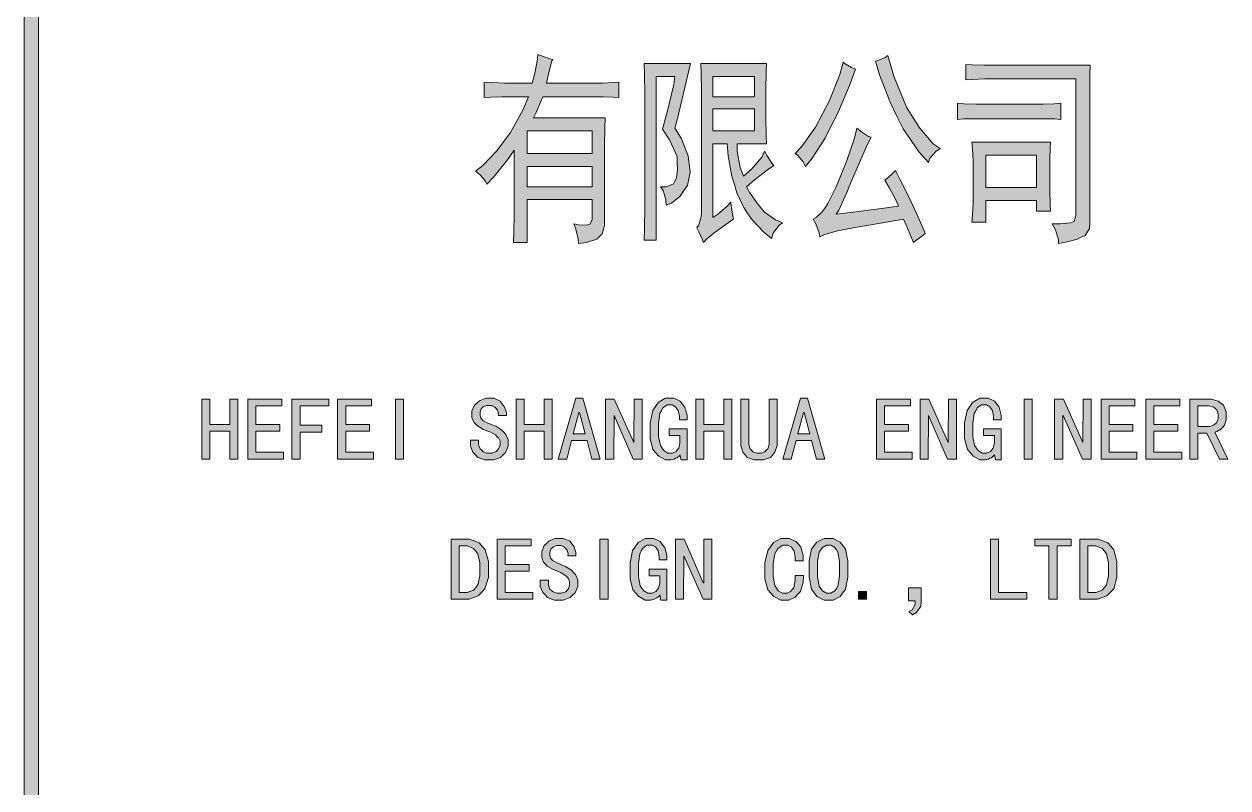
# Model space of a CAD drawing. Header units: millimetres. Extents: x 568 to 3948041, y -25191 to 63890.
# Drawn here: x 3939001 to 3944797, y 52872 to 56549 of the extents above; entities that cross this region are included whole.
import ezdxf

# ---------------------------------------------------------------- set-up
doc = ezdxf.new("R2010")
doc.units = ezdxf.units.MM

msp = doc.modelspace()

# ---------------------------------------------------------------- hatches: boundary and pattern name
h = msp.add_hatch(color=0)
h.dxf.hatch_style = 2
h.paths.add_polyline_path([(3939071.1, -23691.5), (3939001.2, -23691.5), (3939001.2, 62389.8), (3939071.1, 62389.8)])
h = msp.add_hatch(color=0)
h.paths.add_polyline_path([(3941174.9, 55840.8), (3941209.1, 55868.1), (3941276.7, 55938.8), (3941309.4, 55982.9), (3941342.8, 56026.9), (3941402.8, 56134.8), (3941429.4, 56199.4), (3941321.5, 56199.4), (3941301, 56199.4), (3941248.6, 56197.1), (3941216.7, 56195.6), (3941216.7, 56269.3), (3941255.4, 56267.8), (3941313.9, 56265.5), (3941333.7, 56265.5), (3941447.6, 56265.5), (3941459.8, 56312.6), (3941473.5, 56380.2), (3941475, 56402.2), (3941497, 56393.9), (3941532.7, 56382.5), (3941546.4, 56378.7), (3941541.8, 56372.6), (3941527.4, 56316.4), (3941516.8, 56265.5), (3941759.1, 56265.5), (3941785, 56265.5), (3941837.4, 56267.8), (3941864.7, 56269.3), (3941864.7, 56195.6), (3941837.4, 56197.1), (3941789.5, 56199.4), (3941768.2, 56199.4), (3941498.5, 56199.4), (3941487.9, 56173.5), (3941465.9, 56123.4), (3941453.7, 56097.6), (3941798.6, 56097.6), (3941797.1, 56049), (3941795.6, 55961.6), (3941795.6, 55922.8), (3941795.6, 55606.8), (3941795.6, 55579.4), (3941783.4, 55539.9), (3941771.3, 55527), (3941759.1, 55514.1), (3941708.2, 55497.4), (3941669.5, 55493.6), (3941668, 55514.8), (3941657.3, 55561.9), (3941648.2, 55587), (3941671, 55583.2), (3941703.7, 55581.7), (3941714.3, 55583.2), (3941724.9, 55585.5), (3941735.6, 55606.8), (3941735.6, 55626.5), (3941735.6, 55704), (3941423.3, 55704), (3941423.3, 55497.4), (3941358, 55497.4), (3941359.5, 55546.8), (3941361, 55630.3), (3941361, 55665.3), (3941361, 55941.8), (3941329.1, 55895.5), (3941263, 55813.4), (3941228.8, 55778.5), (3941222.7, 55792.2), (3941196.2, 55823.3)])
h.paths.add_polyline_path([(3941735.6, 55926.6), (3941735.6, 56035.3), (3941423.3, 56035.3), (3941423.3, 55926.6)])
h.paths.add_polyline_path([(3941735.6, 55766.3), (3941735.6, 55864.3), (3941423.3, 55864.3), (3941423.3, 55766.3)])
h = msp.add_hatch(color=0)
h.dxf.hatch_style = 2
h.paths.add_polyline_path([(3943159.4, 56397.7), (3943188.2, 56298.9), (3943249, 56148.5), (3943280.9, 56097.6), (3943313.6, 56047.4), (3943378.2, 55973), (3943411.6, 55949.4), (3943390.3, 55936.5), (3943362.2, 55903.1), (3943354.6, 55883.3), (3943309.8, 55931.9), (3943233, 56045.2), (3943201.9, 56109.7), (3943170, 56173.5), (3943119.1, 56304.2), (3943099.3, 56371.1), (3943116, 56374.9), (3943146.4, 56388.6)])
h = msp.add_hatch(color=0)
h.dxf.hatch_style = 2
h.paths.add_polyline_path([(3942208.9, 56358.9), (3942182.3, 56244.2), (3942145.1, 56088.5), (3942134.4, 56047.4), (3942164.1, 56000.3), (3942199, 55914.5), (3942202.8, 55875.7), (3942207.4, 55837), (3942195.2, 55772.4), (3942177.8, 55747.3), (3942160.3, 55721.5), (3942117.7, 55686.5), (3942091.9, 55676.7), (3942090.4, 55702.5), (3942077.5, 55747.3), (3942065.3, 55766.3), (3942091.9, 55766.3), (3942126.9, 55780), (3942134.4, 55793.7), (3942142, 55807.3), (3942147.4, 55851.4), (3942145.8, 55881.8), (3942145.1, 55911.4), (3942108.6, 55992.7), (3942074.4, 56043.6), (3942098, 56131), (3942128.4, 56257.9), (3942134.4, 56296.6), (3942044, 56296.6), (3942044, 55509.5), (3941987.1, 55509.5), (3941988.6, 55564.2), (3941990.1, 55671.4), (3941990.1, 55723.8), (3941990.1, 56179.6), (3941990.1, 56214.6), (3941988.6, 56304.2), (3941987.1, 56358.9)])
h = msp.add_hatch(color=0)
h.paths.add_polyline_path([(3942575.1, 56358.9), (3942573.6, 56324), (3942572.1, 56226.7), (3942572.1, 56164.4), (3942572.1, 56103.7), (3942573.6, 56007.9), (3942575.1, 55973), (3942433.8, 55973), (3942433.8, 55936.5), (3942449, 55858.3), (3942464.2, 55817.2), (3942502.9, 55850.7), (3942553.8, 55910.7), (3942566, 55938), (3942578.1, 55914.5), (3942600.2, 55879.5), (3942610.8, 55868.1), (3942584.2, 55850.7), (3942518.1, 55799.8), (3942479.4, 55766.3), (3942495.3, 55737.5), (3942530.3, 55686.5), (3942547.8, 55665.3), (3942566, 55644), (3942618.4, 55606.8), (3942652.6, 55591.6), (3942635.1, 55579.4), (3942607.8, 55542.2), (3942598.7, 55517.1), (3942562.9, 55546.8), (3942506.7, 55606), (3942486.2, 55636.4), (3942466.5, 55666), (3942433, 55736.7), (3942420.9, 55776.2), (3942408, 55816.5), (3942390.5, 55914.5), (3942385.9, 55973), (3942316.8, 55973), (3942316.8, 55618.2), (3942341.1, 55634.1), (3942384.4, 55671.4), (3942404.2, 55692.6), (3942405.7, 55675.2), (3942411.8, 55634.1), (3942416.3, 55610.6), (3942402.6, 55600.7), (3942367.7, 55575.6), (3942345.7, 55559.7), (3942323.6, 55544.5), (3942287.2, 55513.3), (3942272, 55497.4), (3942265.9, 55513.3), (3942249.9, 55548.3), (3942239.3, 55568), (3942248.4, 55579.4), (3942259.8, 55614.4), (3942262.8, 55637.9), (3942262.8, 56187.2), (3942262.8, 56226.7), (3942261.3, 56312.6), (3942259.8, 56358.9)])
h.paths.add_polyline_path([(3942518.1, 56035.3), (3942518.1, 56140.9), (3942316.8, 56140.9), (3942316.8, 56035.3)])
h.paths.add_polyline_path([(3942518.1, 56199.4), (3942518.1, 56296.6), (3942316.8, 56296.6), (3942316.8, 56199.4)])
h = msp.add_hatch(color=0)
h.dxf.hatch_style = 2
h.paths.add_polyline_path([(3943003.6, 56331.6), (3942975.5, 56254.1), (3942917, 56117.3), (3942886.6, 56058.8), (3942857, 56000.3), (3942795.4, 55903.1), (3942763.5, 55864.3), (3942752.1, 55885.6), (3942726.3, 55916.8), (3942712.6, 55926.6), (3942744.5, 55957.8), (3942810.6, 56052.7), (3942844.8, 56117.3), (3942879, 56181.9), (3942928.4, 56306.5), (3942943.6, 56366.5), (3942954.2, 56357.4), (3942983.9, 56339.9)])
h = msp.add_hatch(color=0)
h.dxf.hatch_style = 2
h.paths.add_polyline_path([(3944134.1, 56351.3), (3944132.6, 56308), (3944131.1, 56232.1), (3944131.1, 56199.4), (3944131.1, 55591.6), (3944129.6, 55565.7), (3944109, 55531.6), (3944090.8, 55523.2), (3944071.8, 55514.1), (3944017.1, 55499.7), (3943981.4, 55493.6), (3943981.4, 55511), (3943966.2, 55558.2), (3943951, 55587), (3943989.8, 55587), (3944038.4, 55591.6), (3944046.7, 55595.4), (3944055.9, 55599.2), (3944065, 55628), (3944065, 55653.9), (3944065, 56285.2), (3943651.7, 56285.2), (3943624.3, 56285.2), (3943565.8, 56283), (3943534.7, 56281.4), (3943534.7, 56355.1), (3943565.8, 56352.9), (3943622.8, 56351.3), (3943648.6, 56351.3)])
h = msp.add_hatch(color=0)
h.dxf.hatch_style = 2
h.paths.add_polyline_path([(3943888, 56164.4), (3943907.7, 56164.4), (3943960.1, 56166), (3943992.8, 56168.2), (3943992.8, 56090), (3943961.6, 56092.3), (3943910.7, 56093.8), (3943891, 56093.8), (3943612.2, 56093.8), (3943584.1, 56093.8), (3943525.6, 56092.3), (3943495.2, 56090), (3943495.2, 56168.2), (3943525.6, 56166), (3943584.1, 56164.4), (3943612.2, 56164.4)])
h = msp.add_hatch(color=0)
h.dxf.hatch_style = 2
h.paths.add_polyline_path([(3943210.3, 55672.9), (3943198.9, 55700.2), (3943165.4, 55762.5), (3943144.9, 55797.5), (3943159.4, 55809.6), (3943185.2, 55833.2), (3943195.8, 55844.6), (3943217.9, 55802), (3943260.4, 55716.9), (3943279.4, 55675.2), (3943299.1, 55633.4), (3943328.8, 55565.7), (3943339.4, 55540.7), (3943322.7, 55528.5), (3943294.6, 55507.2), (3943282.4, 55497.4), (3943273.3, 55520.9), (3943249.8, 55577.9), (3943234.6, 55610.6), (3943134.3, 55593.1), (3942992.2, 55568), (3942951.2, 55559.7), (3942910.2, 55552.1), (3942850.9, 55534.6), (3942832.7, 55524.7), (3942828.1, 55544.5), (3942812.1, 55587), (3942800, 55610.6), (3942815.2, 55618.2), (3942843.3, 55645.5), (3942857, 55665.3), (3942870.6, 55685), (3942910.2, 55766.3), (3942936, 55828.6), (3942962.6, 55891.7), (3942999, 56000.3), (3943009.7, 56047.4), (3943032.5, 56030), (3943066.7, 56007.9), (3943078.8, 56004.1), (3943062.1, 55971.5), (3943018, 55871.9), (3942989.9, 55805.8), (3942962.6, 55739), (3942923.1, 55653.9), (3942910.9, 55634.1), (3942980.1, 55641.7), (3943129.7, 55661.5)])
h = msp.add_hatch(color=0)
h.paths.add_polyline_path([(3943941.9, 55981.3), (3943940.4, 55954), (3943938.9, 55895.5), (3943938.9, 55864.3), (3943938.9, 55778.5), (3943938.9, 55747.3), (3943940.4, 55682.8), (3943941.9, 55649.3), (3943875.8, 55649.3), (3943875.8, 55700.2), (3943630.4, 55700.2), (3943630.4, 55595.4), (3943564.3, 55595.4), (3943567.3, 55630.3), (3943570.4, 55692.6), (3943570.4, 55720), (3943570.4, 55864.3), (3943570.4, 55889.4), (3943567.3, 55947.9), (3943564.3, 55981.3)])
h.paths.add_polyline_path([(3943875.8, 55762.5), (3943875.8, 55918.3), (3943630.4, 55918.3), (3943630.4, 55762.5)])
h = msp.add_hatch(color=0)
h.dxf.hatch_style = 2
h.paths.add_polyline_path([(3940030.7, 54455), (3939992, 54455), (3939992, 54590.2), (3939895.5, 54590.2), (3939895.5, 54455), (3939856.7, 54455), (3939856.7, 54743.7), (3939895.5, 54743.7), (3939895.5, 54622.1), (3939992, 54622.1), (3939992, 54743.7), (3940030.7, 54743.7)])
h = msp.add_hatch(color=0)
h.dxf.hatch_style = 2
h.paths.add_polyline_path([(3940250.3, 54455), (3940077.8, 54455), (3940077.8, 54743.7), (3940241.9, 54743.7), (3940241.9, 54711.8), (3940116.5, 54711.8), (3940116.5, 54622.1), (3940232, 54622.1), (3940232, 54590.2), (3940116.5, 54590.2), (3940116.5, 54487.7), (3940250.3, 54487.7)])
h = msp.add_hatch(color=0)
h.dxf.hatch_style = 2
h.paths.add_polyline_path([(3940468.3, 54711.8), (3940330, 54711.8), (3940330, 54617.6), (3940434.1, 54617.6), (3940434.1, 54584.9), (3940330, 54584.9), (3940330, 54455), (3940290.5, 54455), (3940290.5, 54743.7), (3940468.3, 54743.7)])
h = msp.add_hatch(color=0)
h.dxf.hatch_style = 2
h.paths.add_polyline_path([(3940682.6, 54455), (3940510.1, 54455), (3940510.1, 54743.7), (3940674.2, 54743.7), (3940674.2, 54711.8), (3940549.6, 54711.8), (3940549.6, 54622.1), (3940664.3, 54622.1), (3940664.3, 54590.2), (3940549.6, 54590.2), (3940549.6, 54487.7), (3940682.6, 54487.7)])
h = msp.add_hatch(color=0)
h.dxf.hatch_style = 2
h.paths.add_polyline_path([(3940827.7, 54455), (3940788.9, 54455), (3940788.9, 54743.7), (3940827.7, 54743.7)])
h = msp.add_hatch(color=0)
h.dxf.hatch_style = 2
h.paths.add_polyline_path([(3941331.4, 54536.3), (3941331.4, 54516.5), (3941319.2, 54486.1), (3941307.1, 54474.7), (3941294.2, 54463.3), (3941261.5, 54452), (3941240.2, 54452), (3941218.9, 54452), (3941186.3, 54463.3), (3941174.1, 54475.5), (3941162, 54487.7), (3941150.6, 54516.5), (3941150.6, 54534.8), (3941150.6, 54546.2), (3941189.3, 54546.2), (3941189.3, 54536.3), (3941189.3, 54523.4), (3941196.9, 54504.4), (3941204.5, 54497.5), (3941212.1, 54490.7), (3941229.6, 54483.9), (3941240.2, 54483.9), (3941253.9, 54483.9), (3941273.7, 54491.5), (3941279.7, 54498.3), (3941285.8, 54505.1), (3941292.6, 54522.6), (3941292.6, 54533.2), (3941292.6, 54541.6), (3941285, 54556.8), (3941277.4, 54564.4), (3941269.9, 54571.2), (3941247.8, 54584.2), (3941233.4, 54590.2), (3941212.9, 54597.8), (3941184, 54614.5), (3941174.9, 54624.4), (3941165.8, 54633.5), (3941157.4, 54655.6), (3941157.4, 54667.7), (3941157.4, 54686), (3941169.6, 54714.8), (3941181.7, 54725.5), (3941193.9, 54736.1), (3941223.5, 54747.5), (3941240.2, 54747.5), (3941262.3, 54747.5), (3941293.4, 54734.6), (3941303.3, 54720.9), (3941313.2, 54708), (3941323, 54679.9), (3941323, 54664.7), (3941284.3, 54664.7), (3941285, 54673.8), (3941279.7, 54690.5), (3941273.7, 54698.1), (3941267.6, 54705.7), (3941250.9, 54713.3), (3941240.2, 54713.3), (3941229.6, 54713.3), (3941213.6, 54708), (3941208.3, 54702.7), (3941202.2, 54697.4), (3941196.2, 54682.2), (3941196.2, 54673), (3941196.2, 54665.4), (3941200.7, 54652.5), (3941205.3, 54647.2), (3941209.8, 54641.1), (3941234.1, 54628.2), (3941253.9, 54620.6), (3941272.1, 54613), (3941301, 54594.8), (3941310.9, 54584.2), (3941320.8, 54573.5), (3941331.4, 54550)])
h = msp.add_hatch(color=0)
h.dxf.hatch_style = 2
h.paths.add_polyline_path([(3941544.1, 54455), (3941505.4, 54455), (3941505.4, 54590.2), (3941408.9, 54590.2), (3941408.9, 54455), (3941370.1, 54455), (3941370.1, 54743.7), (3941408.9, 54743.7), (3941408.9, 54622.1), (3941505.4, 54622.1), (3941505.4, 54743.7), (3941544.1, 54743.7)])
h = msp.add_hatch(color=0)
h.paths.add_polyline_path([(3941775.1, 54455), (3941734.8, 54455), (3941711.3, 54544.6), (3941636.8, 54544.6), (3941613.3, 54455), (3941573, 54455), (3941657.3, 54747.5), (3941690.8, 54747.5)])
h.paths.add_polyline_path([(3941702.9, 54576.6), (3941675.6, 54679.9), (3941672.5, 54679.9), (3941645.2, 54576.6)])
h = msp.add_hatch(color=0)
h.dxf.hatch_style = 2
h.paths.add_polyline_path([(3941976.4, 54455), (3941933.9, 54455), (3941841.2, 54664.7), (3941839.7, 54455), (3941800.9, 54455), (3941800.9, 54743.7), (3941842.7, 54743.7), (3941936.2, 54534.8), (3941937.7, 54743.7), (3941976.4, 54743.7)])
h = msp.add_hatch(color=0)
h.dxf.hatch_style = 2
h.paths.add_polyline_path([(3942192.9, 54452), (3942164.1, 54452), (3942158.8, 54475.5), (3942155.7, 54470.2), (3942145.1, 54461.8), (3942137.5, 54458.8), (3942130.6, 54455), (3942114.7, 54452), (3942106.3, 54452), (3942088.9, 54452), (3942057, 54468.7), (3942043.3, 54484.6), (3942028.8, 54501.3), (3942015.2, 54553.8), (3942015.2, 54590.2), (3942015.2, 54629.7), (3942028.1, 54689), (3942040.2, 54708.7), (3942053.2, 54727.7), (3942088.1, 54747.5), (3942110.1, 54747.5), (3942129.1, 54747.5), (3942159.5, 54733.1), (3942170.9, 54718.6), (3942181.6, 54704.2), (3942192.9, 54667), (3942192.9, 54644.2), (3942155.7, 54644.2), (3942155.7, 54662.4), (3942149.6, 54689), (3942143.6, 54697.4), (3942137.5, 54706.5), (3942120.8, 54715.6), (3942110.1, 54715.6), (3942096.5, 54715.6), (3942075.9, 54701.2), (3942069.1, 54687.5), (3942062.3, 54673.8), (3942055.4, 54626.7), (3942055.4, 54594), (3942055.4, 54562.1), (3942064.6, 54519.6), (3942072.9, 54507.4), (3942081.3, 54496), (3942100.3, 54483.9), (3942111.7, 54483.9), (3942122.3, 54483.9), (3942139.8, 54492.2), (3942145.8, 54499.8), (3942152.7, 54508.2), (3942158.8, 54533.2), (3942158.8, 54550), (3942158.8, 54568.2), (3942106.3, 54568.2), (3942106.3, 54600.1), (3942192.9, 54600.1)])
h = msp.add_hatch(color=0)
h.dxf.hatch_style = 2
h.paths.add_polyline_path([(3942408.7, 54455), (3942370, 54455), (3942370, 54590.2), (3942273.5, 54590.2), (3942273.5, 54455), (3942234.7, 54455), (3942234.7, 54743.7), (3942273.5, 54743.7), (3942273.5, 54622.1), (3942370, 54622.1), (3942370, 54743.7), (3942408.7, 54743.7)])
h = msp.add_hatch(color=0)
h.dxf.hatch_style = 2
h.paths.add_polyline_path([(3942626.8, 54539.3), (3942626.8, 54519.6), (3942616.1, 54487.7), (3942605.5, 54475.5), (3942594.9, 54463.3), (3942561.4, 54452), (3942538.6, 54452), (3942515.8, 54452), (3942482.4, 54463.3), (3942471.8, 54475.5), (3942461.9, 54487.7), (3942451.3, 54519.6), (3942451.3, 54539.3), (3942451.3, 54743.7), (3942490, 54743.7), (3942490, 54539.3), (3942490, 54525.6), (3942496.8, 54504.4), (3942503.7, 54497.5), (3942509.8, 54490.7), (3942528, 54483.9), (3942538.6, 54483.9), (3942550, 54483.9), (3942567.5, 54490.7), (3942574.3, 54497.5), (3942581.2, 54504.4), (3942588, 54525.6), (3942588, 54539.3), (3942588, 54743.7), (3942626.8, 54743.7)])
h = msp.add_hatch(color=0)
h.paths.add_polyline_path([(3942856.2, 54455), (3942815.9, 54455), (3942792.4, 54544.6), (3942717.9, 54544.6), (3942694.4, 54455), (3942653.4, 54455), (3942738.5, 54747.5), (3942771.9, 54747.5)])
h.paths.add_polyline_path([(3942784, 54576.6), (3942756.7, 54679.9), (3942753.6, 54679.9), (3942726.3, 54576.6)])
h = msp.add_hatch(color=0)
h.dxf.hatch_style = 2
h.paths.add_polyline_path([(3943277.1, 54455), (3943104.7, 54455), (3943104.7, 54743.7), (3943268.8, 54743.7), (3943268.8, 54711.8), (3943143.4, 54711.8), (3943143.4, 54622.1), (3943258.1, 54622.1), (3943258.1, 54590.2), (3943143.4, 54590.2), (3943143.4, 54487.7), (3943277.1, 54487.7)])
h = msp.add_hatch(color=0)
h.dxf.hatch_style = 2
h.paths.add_polyline_path([(3943489.8, 54455), (3943447.3, 54455), (3943354.6, 54664.7), (3943353.1, 54455), (3943314.3, 54455), (3943314.3, 54743.7), (3943356.1, 54743.7), (3943449.6, 54534.8), (3943451.1, 54743.7), (3943489.8, 54743.7)])
h = msp.add_hatch(color=0)
h.dxf.hatch_style = 2
h.paths.add_polyline_path([(3943705.6, 54452), (3943677.5, 54452), (3943672.2, 54475.5), (3943668.4, 54470.2), (3943658.5, 54461.8), (3943650.9, 54458.8), (3943644.1, 54455), (3943628.1, 54452), (3943619.8, 54452), (3943602.3, 54452), (3943570.4, 54468.7), (3943556.7, 54484.6), (3943542.3, 54501.3), (3943528.6, 54553.8), (3943528.6, 54590.2), (3943528.6, 54629.7), (3943541.5, 54689), (3943553.7, 54708.7), (3943566.6, 54727.7), (3943601.5, 54747.5), (3943622.8, 54747.5), (3943642.6, 54747.5), (3943672.9, 54733.1), (3943684.3, 54718.6), (3943695, 54704.2), (3943705.6, 54667), (3943705.6, 54644.2), (3943668.4, 54644.2), (3943668.4, 54662.4), (3943663.1, 54689), (3943657, 54697.4), (3943650.9, 54706.5), (3943634.2, 54715.6), (3943622.8, 54715.6), (3943609.9, 54715.6), (3943589.4, 54701.2), (3943582.5, 54687.5), (3943575.7, 54673.8), (3943568.9, 54626.7), (3943568.9, 54594), (3943568.9, 54562.1), (3943577.2, 54519.6), (3943586.3, 54507.4), (3943594.7, 54496), (3943613.7, 54483.9), (3943625.1, 54483.9), (3943635.7, 54483.9), (3943653.2, 54492.2), (3943659.3, 54499.8), (3943666.1, 54508.2), (3943672.2, 54533.2), (3943672.2, 54550), (3943672.2, 54568.2), (3943619.8, 54568.2), (3943619.8, 54600.1), (3943705.6, 54600.1)])
h = msp.add_hatch(color=0)
h.dxf.hatch_style = 2
h.paths.add_polyline_path([(3943854.5, 54455), (3943815.8, 54455), (3943815.8, 54743.7), (3943854.5, 54743.7)])
h = msp.add_hatch(color=0)
h.dxf.hatch_style = 2
h.paths.add_polyline_path([(3944138.7, 54455), (3944096.1, 54455), (3944003.4, 54664.7), (3944001.2, 54664.7), (3944001.2, 54455), (3943962.4, 54455), (3943962.4, 54743.7), (3944005, 54743.7), (3944097.6, 54534.8), (3944099.2, 54743.7), (3944138.7, 54743.7)])
h = msp.add_hatch(color=0)
h.dxf.hatch_style = 2
h.paths.add_polyline_path([(3944358.2, 54455), (3944185.8, 54455), (3944185.8, 54743.7), (3944349.1, 54743.7), (3944349.1, 54711.8), (3944224.5, 54711.8), (3944224.5, 54622.1), (3944339.2, 54622.1), (3944339.2, 54590.2), (3944224.5, 54590.2), (3944224.5, 54487.7), (3944358.2, 54487.7)])
h = msp.add_hatch(color=0)
h.dxf.hatch_style = 2
h.paths.add_polyline_path([(3944574, 54455), (3944401.5, 54455), (3944401.5, 54743.7), (3944565.7, 54743.7), (3944565.7, 54711.8), (3944440.3, 54711.8), (3944440.3, 54622.1), (3944555.8, 54622.1), (3944555.8, 54590.2), (3944440.3, 54590.2), (3944440.3, 54487.7), (3944574, 54487.7)])
h = msp.add_hatch(color=0)
h.paths.add_polyline_path([(3944796.6, 54455), (3944756.3, 54455), (3944695.6, 54580.4), (3944651.5, 54580.4), (3944651.5, 54455), (3944612.8, 54455), (3944612.8, 54743.7), (3944697.1, 54743.7), (3944717.6, 54743.7), (3944750.3, 54734.6), (3944763.2, 54724.7), (3944776.1, 54714.8), (3944788.3, 54682.9), (3944788.3, 54660.9), (3944788.3, 54644.2), (3944779.9, 54618.3), (3944771.5, 54609.2), (3944763.2, 54599.3), (3944743.4, 54587.9), (3944732.8, 54584.9)])
h.paths.add_polyline_path([(3944749.5, 54660.9), (3944749.5, 54673), (3944742.7, 54692), (3944735.1, 54698.1), (3944728.2, 54705), (3944704.7, 54711.8), (3944688.7, 54711.8), (3944651.5, 54711.8), (3944651.5, 54612.3), (3944699.4, 54612.3), (3944709.2, 54612.3), (3944726.7, 54617.6), (3944734.3, 54622.9), (3944741.9, 54629), (3944749.5, 54648)])
h = msp.add_hatch(color=0)
h.dxf.hatch_style = 2
h.paths.add_polyline_path([(3941667.2, 53861.6), (3941667.2, 53841.9), (3941654.3, 53810.7), (3941642.1, 53799.3), (3941630, 53787.9), (3941596.5, 53776.5), (3941575.3, 53776.5), (3941554.8, 53776.5), (3941521.3, 53788.7), (3941509.9, 53800.8), (3941497.8, 53812.2), (3941486.4, 53841.9), (3941486.4, 53859.3), (3941486.4, 53871.5), (3941525.1, 53871.5), (3941525.1, 53861.6), (3941525.1, 53848.7), (3941532.7, 53829), (3941540.3, 53822.1), (3941547.9, 53816), (3941565.4, 53809.2), (3941575.3, 53809.2), (3941588.9, 53809.2), (3941608.7, 53816), (3941615.5, 53823.6), (3941621.6, 53830.5), (3941627.7, 53848), (3941627.7, 53857.8), (3941627.7, 53866.2), (3941620.1, 53882.1), (3941612.5, 53889), (3941604.9, 53896.6), (3941583.6, 53909.5), (3941569.2, 53915.6), (3941548.7, 53923.2), (3941519.8, 53939.9), (3941510.7, 53949), (3941501.6, 53958.1), (3941493.2, 53980.1), (3941493.2, 53993.1), (3941493.2, 54010.5), (3941505.4, 54039.4), (3941517.5, 54050.8), (3941529.7, 54061.4), (3941558.6, 54072.8), (3941575.3, 54072.8), (3941597.3, 54072.8), (3941629.2, 54059.2), (3941639.1, 54046.2), (3941649, 54033.3), (3941658.1, 54005.2), (3941658.1, 53990), (3941619.3, 53990), (3941620.1, 53999.1), (3941615.5, 54015.9), (3941609.5, 54023.5), (3941603.4, 54031.1), (3941586.7, 54038.6), (3941575.3, 54038.6), (3941565.4, 54038.6), (3941549.4, 54033.3), (3941543.4, 54028), (3941537.3, 54021.9), (3941532, 54007.5), (3941532, 53998.4), (3941532, 53990.8), (3941536.5, 53977.1), (3941541.1, 53971.8), (3941545.6, 53966.5), (3941570, 53953.6), (3941588.9, 53946), (3941607.9, 53938.4), (3941636.8, 53920.1), (3941646.7, 53909.5), (3941656.6, 53898.9), (3941667.2, 53874.5)])
h = msp.add_hatch(color=0)
h.dxf.hatch_style = 2
h.paths.add_polyline_path([(3942095.7, 53776.5), (3942066.8, 53776.5), (3942062.3, 53800.8), (3942058.5, 53795.5), (3942047.8, 53787.2), (3942041, 53783.4), (3942034.2, 53780.3), (3942018.2, 53776.5), (3942009.8, 53776.5), (3941991.6, 53776.5), (3941960.5, 53793.2), (3941946, 53810), (3941932.4, 53825.9), (3941918.7, 53879.1), (3941918.7, 53915.6), (3941918.7, 53955.1), (3941930.8, 54014.3), (3941943.8, 54033.3), (3941956.7, 54053.1), (3941990.9, 54072.8), (3942012.9, 54072.8), (3942032.6, 54072.8), (3942063, 54058.4), (3942073.7, 54044), (3942085.1, 54029.5), (3942095.7, 53992.3), (3942095.7, 53969.5), (3942058.5, 53969.5), (3942058.5, 53987), (3942053.2, 54013.6), (3942047.1, 54022.7), (3942041, 54031.8), (3942024.3, 54040.2), (3942012.9, 54040.2), (3941999.2, 54040.2), (3941979.5, 54026.5), (3941972.6, 54012.8), (3941965.8, 53998.4), (3941958.9, 53952), (3941958.9, 53918.6), (3941958.9, 53887.5), (3941967.3, 53844.2), (3941975.7, 53832.8), (3941984, 53820.6), (3942003.8, 53809.2), (3942014.4, 53809.2), (3942025.8, 53809.2), (3942043.3, 53816.8), (3942049.4, 53825.2), (3942055.4, 53832.8), (3942062.3, 53857.8), (3942062.3, 53874.5), (3942062.3, 53893.5), (3942009.8, 53893.5), (3942009.8, 53925.4), (3942095.7, 53925.4)])
h = msp.add_hatch(color=0)
h.dxf.hatch_style = 2
h.paths.add_polyline_path([(3942752.9, 53895.1), (3942752.1, 53863.1), (3942738.5, 53817.6), (3942725.5, 53803.9), (3942713.4, 53790.2), (3942683, 53776.5), (3942664.8, 53776.5), (3942645, 53776.5), (3942610.1, 53793.2), (3942595.6, 53810), (3942581.2, 53825.9), (3942566.7, 53879.1), (3942566.7, 53915.6), (3942566.7, 53955.1), (3942581.2, 54014.3), (3942594.9, 54033.3), (3942608.5, 54053.1), (3942645, 54072.8), (3942667, 54072.8), (3942685.3, 54072.8), (3942716.4, 54058.4), (3942728.6, 54044.7), (3942740.7, 54030.3), (3942752.1, 53991.5), (3942751.4, 53965.7), (3942714.1, 53965.7), (3942714.1, 53984.7), (3942708.1, 54012.8), (3942702, 54021.9), (3942695.9, 54031.1), (3942678.4, 54040.2), (3942667, 54040.2), (3942653.4, 54040.2), (3942631.3, 54026.5), (3942623.7, 54012.8), (3942615.4, 53998.4), (3942607.8, 53952), (3942607.8, 53918.6), (3942607.8, 53888.2), (3942615.4, 53845.7), (3942623.7, 53833.5), (3942631.3, 53821.4), (3942652.6, 53809.2), (3942664.8, 53809.2), (3942674.6, 53809.2), (3942691.3, 53817.6), (3942698.9, 53826.7), (3942706.5, 53835.8), (3942714.1, 53870), (3942714.1, 53895.1)])
h = msp.add_hatch(color=0)
h.paths.add_polyline_path([(3942967.1, 53925.4), (3942967.1, 53885.9), (3942955, 53829), (3942942.8, 53811.5), (3942930.7, 53794), (3942896.5, 53776.5), (3942874.4, 53776.5), (3942852.4, 53776.5), (3942818.2, 53794), (3942805.3, 53811.5), (3942792.4, 53829), (3942780.2, 53885.9), (3942780.2, 53925.4), (3942780.2, 53965), (3942792.4, 54021.9), (3942805.3, 54038.6), (3942818.2, 54055.4), (3942852.4, 54072.8), (3942874.4, 54072.8), (3942896.5, 54072.8), (3942930.7, 54055.4), (3942942.8, 54038.6), (3942955, 54021.9), (3942967.1, 53965)])
h.paths.add_polyline_path([(3942926.9, 53925.4), (3942926.9, 53961.2), (3942919.3, 54007.5), (3942911.7, 54018.1), (3942904.1, 54029.5), (3942885.1, 54040.2), (3942874.4, 54040.2), (3942863.8, 54040.2), (3942844.8, 54029.5), (3942836.5, 54018.1), (3942828.1, 54007.5), (3942820.5, 53961.2), (3942820.5, 53925.4), (3942820.5, 53889.7), (3942828.1, 53843.4), (3942836.5, 53832), (3942844.8, 53820.6), (3942863.8, 53809.2), (3942874.4, 53809.2), (3942885.1, 53809.2), (3942904.1, 53820.6), (3942911.7, 53832), (3942919.3, 53843.4), (3942926.9, 53889.7)])
h = msp.add_hatch(color=0)
h.paths.add_polyline_path([(3941236.4, 53923.9), (3941236.4, 53885.2), (3941219.7, 53829.7), (3941203, 53813), (3941187, 53797), (3941142.2, 53780.3), (3941114.9, 53780.3), (3941057.1, 53780.3), (3941057.1, 54069), (3941114.9, 54069), (3941146, 54069), (3941191.6, 54052.3), (3941206.8, 54035.6), (3941221.2, 54018.1), (3941236.4, 53962.7)])
h.paths.add_polyline_path([(3941195.4, 53923.9), (3941195.4, 53955.1), (3941185.5, 53999.1), (3941175.6, 54011.3), (3941165, 54024.2), (3941134.6, 54037.1), (3941114.9, 54037.1), (3941095.9, 54037.1), (3941095.9, 53812.2), (3941114.9, 53812.2), (3941134.6, 53812.2), (3941165, 53824.4), (3941175.6, 53836.6), (3941185.5, 53849.5), (3941195.4, 53892.8)])
h = msp.add_hatch(color=0)
h.dxf.hatch_style = 2
h.paths.add_polyline_path([(3941450.7, 53780.3), (3941278.2, 53780.3), (3941278.2, 54069), (3941442.3, 54069), (3941442.3, 54037.1), (3941317, 54037.1), (3941317, 53947.5), (3941432.4, 53947.5), (3941432.4, 53915.6), (3941317, 53915.6), (3941317, 53812.2), (3941450.7, 53812.2)])
h = msp.add_hatch(color=0)
h.dxf.hatch_style = 2
h.paths.add_polyline_path([(3941812.3, 53780.3), (3941773.6, 53780.3), (3941773.6, 54069), (3941812.3, 54069)])
h = msp.add_hatch(color=0)
h.dxf.hatch_style = 2
h.paths.add_polyline_path([(3942312.2, 53780.3), (3942269.7, 53780.3), (3942177, 53990), (3942175.5, 53780.3), (3942136.7, 53780.3), (3942136.7, 54069), (3942178.5, 54069), (3942271.2, 53859.3), (3942273.5, 53859.3), (3942273.5, 54069), (3942312.2, 54069)])
h = msp.add_hatch(color=0)
h.dxf.hatch_style = 2
h.paths.add_polyline_path([(3943828.7, 53780.3), (3943653.2, 53780.3), (3943653.2, 54069), (3943691.9, 54069), (3943691.9, 53812.2), (3943828.7, 53812.2)])
h = msp.add_hatch(color=0)
h.dxf.hatch_style = 2
h.paths.add_polyline_path([(3944041.4, 54037.1), (3943973.8, 54037.1), (3943973.8, 53780.3), (3943935.1, 53780.3), (3943935.1, 54037.1), (3943867.4, 54037.1), (3943867.4, 54069), (3944041.4, 54069)])
h = msp.add_hatch(color=0)
h.paths.add_polyline_path([(3944262.5, 53923.9), (3944262.5, 53885.2), (3944246.6, 53829.7), (3944229.8, 53813), (3944213.1, 53797), (3944169.1, 53780.3), (3944141, 53780.3), (3944084, 53780.3), (3944084, 54069), (3944141, 54069), (3944172.1, 54069), (3944218.4, 54052.3), (3944232.9, 54035.6), (3944248.1, 54018.1), (3944262.5, 53962.7)])
h.paths.add_polyline_path([(3944222.2, 53923.9), (3944222.2, 53955.1), (3944212.4, 53999.1), (3944201.7, 54011.3), (3944191.9, 54024.2), (3944161.5, 54037.1), (3944141, 54037.1), (3944122.7, 54037.1), (3944122.7, 53812.2), (3944141, 53812.2), (3944161.5, 53812.2), (3944191.9, 53824.4), (3944201.7, 53836.6), (3944212.4, 53849.5), (3944222.2, 53892.8)])
h = msp.add_hatch(color=0)
h.dxf.hatch_style = 2
h.paths.add_polyline_path([(3943056.8, 53780.3), (3943018, 53780.3), (3943018, 53817.6), (3943056.8, 53817.6)])
h = msp.add_hatch(color=0)
h.dxf.hatch_style = 2
h.paths.add_polyline_path([(3943259.6, 53835.8), (3943320.4, 53835.8), (3943320.4, 53768.2), (3943318.1, 53747.7), (3943296.9, 53715.8), (3943277.9, 53705.9), (3943261.2, 53721.1), (3943276.4, 53729.4), (3943291.5, 53755.3), (3943291.5, 53772), (3943259.6, 53772)])

# ---------------------------------------------------------------- linework, layer by layer
at = {"color": 0, "lineweight": 0}
for points in [[(3939071.1, -23691.5), (3939001.2, -23691.5), (3939001.2, 62389.8), (3939071.1, 62389.8)], [(3941174.9, 55840.8), (3941209.1, 55868.1), (3941276.7, 55938.8), (3941309.4, 55982.9), (3941342.8, 56026.9), (3941402.8, 56134.8), (3941429.4, 56199.4), (3941321.5, 56199.4), (3941301, 56199.4), (3941248.6, 56197.1), (3941216.7, 56195.6), (3941216.7, 56269.3), (3941255.4, 56267.8), (3941313.9, 56265.5), (3941333.7, 56265.5), (3941447.6, 56265.5), (3941459.8, 56312.6), (3941473.5, 56380.2), (3941475, 56402.2), (3941497, 56393.9), (3941532.7, 56382.5), (3941546.4, 56378.7), (3941541.8, 56372.6), (3941527.4, 56316.4), (3941516.8, 56265.5), (3941759.1, 56265.5), (3941785, 56265.5), (3941837.4, 56267.8), (3941864.7, 56269.3), (3941864.7, 56195.6), (3941837.4, 56197.1), (3941789.5, 56199.4), (3941768.2, 56199.4), (3941498.5, 56199.4), (3941487.9, 56173.5), (3941465.9, 56123.4), (3941453.7, 56097.6), (3941798.6, 56097.6), (3941797.1, 56049), (3941795.6, 55961.6), (3941795.6, 55922.8), (3941795.6, 55606.8), (3941795.6, 55579.4), (3941783.4, 55539.9), (3941771.3, 55527), (3941759.1, 55514.1), (3941708.2, 55497.4), (3941669.5, 55493.6), (3941668, 55514.8), (3941657.3, 55561.9), (3941648.2, 55587), (3941671, 55583.2), (3941703.7, 55581.7), (3941714.3, 55583.2), (3941724.9, 55585.5), (3941735.6, 55606.8), (3941735.6, 55626.5), (3941735.6, 55704), (3941423.3, 55704), (3941423.3, 55497.4), (3941358, 55497.4), (3941359.5, 55546.8), (3941361, 55630.3), (3941361, 55665.3), (3941361, 55941.8), (3941329.1, 55895.5), (3941263, 55813.4), (3941228.8, 55778.5), (3941222.7, 55792.2), (3941196.2, 55823.3)], [(3943159.4, 56397.7), (3943188.2, 56298.9), (3943249, 56148.5), (3943280.9, 56097.6), (3943313.6, 56047.4), (3943378.2, 55973), (3943411.6, 55949.4), (3943390.3, 55936.5), (3943362.2, 55903.1), (3943354.6, 55883.3), (3943309.8, 55931.9), (3943233, 56045.2), (3943201.9, 56109.7), (3943170, 56173.5), (3943119.1, 56304.2), (3943099.3, 56371.1), (3943116, 56374.9), (3943146.4, 56388.6)], [(3942208.9, 56358.9), (3942182.3, 56244.2), (3942145.1, 56088.5), (3942134.4, 56047.4), (3942164.1, 56000.3), (3942199, 55914.5), (3942202.8, 55875.7), (3942207.4, 55837), (3942195.2, 55772.4), (3942177.8, 55747.3), (3942160.3, 55721.5), (3942117.7, 55686.5), (3942091.9, 55676.7), (3942090.4, 55702.5), (3942077.5, 55747.3), (3942065.3, 55766.3), (3942091.9, 55766.3), (3942126.9, 55780), (3942134.4, 55793.7), (3942142, 55807.3), (3942147.4, 55851.4), (3942145.8, 55881.8), (3942145.1, 55911.4), (3942108.6, 55992.7), (3942074.4, 56043.6), (3942098, 56131), (3942128.4, 56257.9), (3942134.4, 56296.6), (3942044, 56296.6), (3942044, 55509.5), (3941987.1, 55509.5), (3941988.6, 55564.2), (3941990.1, 55671.4), (3941990.1, 55723.8), (3941990.1, 56179.6), (3941990.1, 56214.6), (3941988.6, 56304.2), (3941987.1, 56358.9)], [(3942575.1, 56358.9), (3942573.6, 56324), (3942572.1, 56226.7), (3942572.1, 56164.4), (3942572.1, 56103.7), (3942573.6, 56007.9), (3942575.1, 55973), (3942433.8, 55973), (3942433.8, 55936.5), (3942449, 55858.3), (3942464.2, 55817.2), (3942502.9, 55850.7), (3942553.8, 55910.7), (3942566, 55938), (3942578.1, 55914.5), (3942600.2, 55879.5), (3942610.8, 55868.1), (3942584.2, 55850.7), (3942518.1, 55799.8), (3942479.4, 55766.3), (3942495.3, 55737.5), (3942530.3, 55686.5), (3942547.8, 55665.3), (3942566, 55644), (3942618.4, 55606.8), (3942652.6, 55591.6), (3942635.1, 55579.4), (3942607.8, 55542.2), (3942598.7, 55517.1), (3942562.9, 55546.8), (3942506.7, 55606), (3942486.2, 55636.4), (3942466.5, 55666), (3942433, 55736.7), (3942420.9, 55776.2), (3942408, 55816.5), (3942390.5, 55914.5), (3942385.9, 55973), (3942316.8, 55973), (3942316.8, 55618.2), (3942341.1, 55634.1), (3942384.4, 55671.4), (3942404.2, 55692.6), (3942405.7, 55675.2), (3942411.8, 55634.1), (3942416.3, 55610.6), (3942402.6, 55600.7), (3942367.7, 55575.6), (3942345.7, 55559.7), (3942323.6, 55544.5), (3942287.2, 55513.3), (3942272, 55497.4), (3942265.9, 55513.3), (3942249.9, 55548.3), (3942239.3, 55568), (3942248.4, 55579.4), (3942259.8, 55614.4), (3942262.8, 55637.9), (3942262.8, 56187.2), (3942262.8, 56226.7), (3942261.3, 56312.6), (3942259.8, 56358.9)], [(3943003.6, 56331.6), (3942975.5, 56254.1), (3942917, 56117.3), (3942886.6, 56058.8), (3942857, 56000.3), (3942795.4, 55903.1), (3942763.5, 55864.3), (3942752.1, 55885.6), (3942726.3, 55916.8), (3942712.6, 55926.6), (3942744.5, 55957.8), (3942810.6, 56052.7), (3942844.8, 56117.3), (3942879, 56181.9), (3942928.4, 56306.5), (3942943.6, 56366.5), (3942954.2, 56357.4), (3942983.9, 56339.9)], [(3944134.1, 56351.3), (3944132.6, 56308), (3944131.1, 56232.1), (3944131.1, 56199.4), (3944131.1, 55591.6), (3944129.6, 55565.7), (3944109, 55531.6), (3944090.8, 55523.2), (3944071.8, 55514.1), (3944017.1, 55499.7), (3943981.4, 55493.6), (3943981.4, 55511), (3943966.2, 55558.2), (3943951, 55587), (3943989.8, 55587), (3944038.4, 55591.6), (3944046.7, 55595.4), (3944055.9, 55599.2), (3944065, 55628), (3944065, 55653.9), (3944065, 56285.2), (3943651.7, 56285.2), (3943624.3, 56285.2), (3943565.8, 56283), (3943534.7, 56281.4), (3943534.7, 56355.1), (3943565.8, 56352.9), (3943622.8, 56351.3), (3943648.6, 56351.3)], [(3942518.1, 56199.4), (3942518.1, 56296.6), (3942316.8, 56296.6), (3942316.8, 56199.4)], [(3943888, 56164.4), (3943907.7, 56164.4), (3943960.1, 56166), (3943992.8, 56168.2), (3943992.8, 56090), (3943961.6, 56092.3), (3943910.7, 56093.8), (3943891, 56093.8), (3943612.2, 56093.8), (3943584.1, 56093.8), (3943525.6, 56092.3), (3943495.2, 56090), (3943495.2, 56168.2), (3943525.6, 56166), (3943584.1, 56164.4), (3943612.2, 56164.4)], [(3942518.1, 56035.3), (3942518.1, 56140.9), (3942316.8, 56140.9), (3942316.8, 56035.3)], [(3943210.3, 55672.9), (3943198.9, 55700.2), (3943165.4, 55762.5), (3943144.9, 55797.5), (3943159.4, 55809.6), (3943185.2, 55833.2), (3943195.8, 55844.6), (3943217.9, 55802), (3943260.4, 55716.9), (3943279.4, 55675.2), (3943299.1, 55633.4), (3943328.8, 55565.7), (3943339.4, 55540.7), (3943322.7, 55528.5), (3943294.6, 55507.2), (3943282.4, 55497.4), (3943273.3, 55520.9), (3943249.8, 55577.9), (3943234.6, 55610.6), (3943134.3, 55593.1), (3942992.2, 55568), (3942951.2, 55559.7), (3942910.2, 55552.1), (3942850.9, 55534.6), (3942832.7, 55524.7), (3942828.1, 55544.5), (3942812.1, 55587), (3942800, 55610.6), (3942815.2, 55618.2), (3942843.3, 55645.5), (3942857, 55665.3), (3942870.6, 55685), (3942910.2, 55766.3), (3942936, 55828.6), (3942962.6, 55891.7), (3942999, 56000.3), (3943009.7, 56047.4), (3943032.5, 56030), (3943066.7, 56007.9), (3943078.8, 56004.1), (3943062.1, 55971.5), (3943018, 55871.9), (3942989.9, 55805.8), (3942962.6, 55739), (3942923.1, 55653.9), (3942910.9, 55634.1), (3942980.1, 55641.7), (3943129.7, 55661.5)], [(3941735.6, 55926.6), (3941735.6, 56035.3), (3941423.3, 56035.3), (3941423.3, 55926.6)], [(3943941.9, 55981.3), (3943940.4, 55954), (3943938.9, 55895.5), (3943938.9, 55864.3), (3943938.9, 55778.5), (3943938.9, 55747.3), (3943940.4, 55682.8), (3943941.9, 55649.3), (3943875.8, 55649.3), (3943875.8, 55700.2), (3943630.4, 55700.2), (3943630.4, 55595.4), (3943564.3, 55595.4), (3943567.3, 55630.3), (3943570.4, 55692.6), (3943570.4, 55720), (3943570.4, 55864.3), (3943570.4, 55889.4), (3943567.3, 55947.9), (3943564.3, 55981.3)], [(3943875.8, 55762.5), (3943875.8, 55918.3), (3943630.4, 55918.3), (3943630.4, 55762.5)], [(3941735.6, 55766.3), (3941735.6, 55864.3), (3941423.3, 55864.3), (3941423.3, 55766.3)], [(3940030.7, 54455), (3939992, 54455), (3939992, 54590.2), (3939895.5, 54590.2), (3939895.5, 54455), (3939856.7, 54455), (3939856.7, 54743.7), (3939895.5, 54743.7), (3939895.5, 54622.1), (3939992, 54622.1), (3939992, 54743.7), (3940030.7, 54743.7)], [(3940250.3, 54455), (3940077.8, 54455), (3940077.8, 54743.7), (3940241.9, 54743.7), (3940241.9, 54711.8), (3940116.5, 54711.8), (3940116.5, 54622.1), (3940232, 54622.1), (3940232, 54590.2), (3940116.5, 54590.2), (3940116.5, 54487.7), (3940250.3, 54487.7)], [(3940468.3, 54711.8), (3940330, 54711.8), (3940330, 54617.6), (3940434.1, 54617.6), (3940434.1, 54584.9), (3940330, 54584.9), (3940330, 54455), (3940290.5, 54455), (3940290.5, 54743.7), (3940468.3, 54743.7)], [(3940682.6, 54455), (3940510.1, 54455), (3940510.1, 54743.7), (3940674.2, 54743.7), (3940674.2, 54711.8), (3940549.6, 54711.8), (3940549.6, 54622.1), (3940664.3, 54622.1), (3940664.3, 54590.2), (3940549.6, 54590.2), (3940549.6, 54487.7), (3940682.6, 54487.7)], [(3940827.7, 54455), (3940788.9, 54455), (3940788.9, 54743.7), (3940827.7, 54743.7)], [(3941331.4, 54536.3), (3941331.4, 54516.5), (3941319.2, 54486.1), (3941307.1, 54474.7), (3941294.2, 54463.3), (3941261.5, 54452), (3941240.2, 54452), (3941218.9, 54452), (3941186.3, 54463.3), (3941174.1, 54475.5), (3941162, 54487.7), (3941150.6, 54516.5), (3941150.6, 54534.8), (3941150.6, 54546.2), (3941189.3, 54546.2), (3941189.3, 54536.3), (3941189.3, 54523.4), (3941196.9, 54504.4), (3941204.5, 54497.5), (3941212.1, 54490.7), (3941229.6, 54483.9), (3941240.2, 54483.9), (3941253.9, 54483.9), (3941273.7, 54491.5), (3941279.7, 54498.3), (3941285.8, 54505.1), (3941292.6, 54522.6), (3941292.6, 54533.2), (3941292.6, 54541.6), (3941285, 54556.8), (3941277.4, 54564.4), (3941269.9, 54571.2), (3941247.8, 54584.2), (3941233.4, 54590.2), (3941212.9, 54597.8), (3941184, 54614.5), (3941174.9, 54624.4), (3941165.8, 54633.5), (3941157.4, 54655.6), (3941157.4, 54667.7), (3941157.4, 54686), (3941169.6, 54714.8), (3941181.7, 54725.5), (3941193.9, 54736.1), (3941223.5, 54747.5), (3941240.2, 54747.5), (3941262.3, 54747.5), (3941293.4, 54734.6), (3941303.3, 54720.9), (3941313.2, 54708), (3941323, 54679.9), (3941323, 54664.7), (3941284.3, 54664.7), (3941285, 54673.8), (3941279.7, 54690.5), (3941273.7, 54698.1), (3941267.6, 54705.7), (3941250.9, 54713.3), (3941240.2, 54713.3), (3941229.6, 54713.3), (3941213.6, 54708), (3941208.3, 54702.7), (3941202.2, 54697.4), (3941196.2, 54682.2), (3941196.2, 54673), (3941196.2, 54665.4), (3941200.7, 54652.5), (3941205.3, 54647.2), (3941209.8, 54641.1), (3941234.1, 54628.2), (3941253.9, 54620.6), (3941272.1, 54613), (3941301, 54594.8), (3941310.9, 54584.2), (3941320.8, 54573.5), (3941331.4, 54550)], [(3941544.1, 54455), (3941505.4, 54455), (3941505.4, 54590.2), (3941408.9, 54590.2), (3941408.9, 54455), (3941370.1, 54455), (3941370.1, 54743.7), (3941408.9, 54743.7), (3941408.9, 54622.1), (3941505.4, 54622.1), (3941505.4, 54743.7), (3941544.1, 54743.7)], [(3941775.1, 54455), (3941734.8, 54455), (3941711.3, 54544.6), (3941636.8, 54544.6), (3941613.3, 54455), (3941573, 54455), (3941657.3, 54747.5), (3941690.8, 54747.5)], [(3941976.4, 54455), (3941933.9, 54455), (3941841.2, 54664.7), (3941839.7, 54455), (3941800.9, 54455), (3941800.9, 54743.7), (3941842.7, 54743.7), (3941936.2, 54534.8), (3941937.7, 54743.7), (3941976.4, 54743.7)], [(3942192.9, 54452), (3942164.1, 54452), (3942158.8, 54475.5), (3942155.7, 54470.2), (3942145.1, 54461.8), (3942137.5, 54458.8), (3942130.6, 54455), (3942114.7, 54452), (3942106.3, 54452), (3942088.9, 54452), (3942057, 54468.7), (3942043.3, 54484.6), (3942028.8, 54501.3), (3942015.2, 54553.8), (3942015.2, 54590.2), (3942015.2, 54629.7), (3942028.1, 54689), (3942040.2, 54708.7), (3942053.2, 54727.7), (3942088.1, 54747.5), (3942110.1, 54747.5), (3942129.1, 54747.5), (3942159.5, 54733.1), (3942170.9, 54718.6), (3942181.6, 54704.2), (3942192.9, 54667), (3942192.9, 54644.2), (3942155.7, 54644.2), (3942155.7, 54662.4), (3942149.6, 54689), (3942143.6, 54697.4), (3942137.5, 54706.5), (3942120.8, 54715.6), (3942110.1, 54715.6), (3942096.5, 54715.6), (3942075.9, 54701.2), (3942069.1, 54687.5), (3942062.3, 54673.8), (3942055.4, 54626.7), (3942055.4, 54594), (3942055.4, 54562.1), (3942064.6, 54519.6), (3942072.9, 54507.4), (3942081.3, 54496), (3942100.3, 54483.9), (3942111.7, 54483.9), (3942122.3, 54483.9), (3942139.8, 54492.2), (3942145.8, 54499.8), (3942152.7, 54508.2), (3942158.8, 54533.2), (3942158.8, 54550), (3942158.8, 54568.2), (3942106.3, 54568.2), (3942106.3, 54600.1), (3942192.9, 54600.1)], [(3942408.7, 54455), (3942370, 54455), (3942370, 54590.2), (3942273.5, 54590.2), (3942273.5, 54455), (3942234.7, 54455), (3942234.7, 54743.7), (3942273.5, 54743.7), (3942273.5, 54622.1), (3942370, 54622.1), (3942370, 54743.7), (3942408.7, 54743.7)], [(3942626.8, 54539.3), (3942626.8, 54519.6), (3942616.1, 54487.7), (3942605.5, 54475.5), (3942594.9, 54463.3), (3942561.4, 54452), (3942538.6, 54452), (3942515.8, 54452), (3942482.4, 54463.3), (3942471.8, 54475.5), (3942461.9, 54487.7), (3942451.3, 54519.6), (3942451.3, 54539.3), (3942451.3, 54743.7), (3942490, 54743.7), (3942490, 54539.3), (3942490, 54525.6), (3942496.8, 54504.4), (3942503.7, 54497.5), (3942509.8, 54490.7), (3942528, 54483.9), (3942538.6, 54483.9), (3942550, 54483.9), (3942567.5, 54490.7), (3942574.3, 54497.5), (3942581.2, 54504.4), (3942588, 54525.6), (3942588, 54539.3), (3942588, 54743.7), (3942626.8, 54743.7)], [(3942856.2, 54455), (3942815.9, 54455), (3942792.4, 54544.6), (3942717.9, 54544.6), (3942694.4, 54455), (3942653.4, 54455), (3942738.5, 54747.5), (3942771.9, 54747.5)], [(3943277.1, 54455), (3943104.7, 54455), (3943104.7, 54743.7), (3943268.8, 54743.7), (3943268.8, 54711.8), (3943143.4, 54711.8), (3943143.4, 54622.1), (3943258.1, 54622.1), (3943258.1, 54590.2), (3943143.4, 54590.2), (3943143.4, 54487.7), (3943277.1, 54487.7)], [(3943489.8, 54455), (3943447.3, 54455), (3943354.6, 54664.7), (3943353.1, 54455), (3943314.3, 54455), (3943314.3, 54743.7), (3943356.1, 54743.7), (3943449.6, 54534.8), (3943451.1, 54743.7), (3943489.8, 54743.7)], [(3943705.6, 54452), (3943677.5, 54452), (3943672.2, 54475.5), (3943668.4, 54470.2), (3943658.5, 54461.8), (3943650.9, 54458.8), (3943644.1, 54455), (3943628.1, 54452), (3943619.8, 54452), (3943602.3, 54452), (3943570.4, 54468.7), (3943556.7, 54484.6), (3943542.3, 54501.3), (3943528.6, 54553.8), (3943528.6, 54590.2), (3943528.6, 54629.7), (3943541.5, 54689), (3943553.7, 54708.7), (3943566.6, 54727.7), (3943601.5, 54747.5), (3943622.8, 54747.5), (3943642.6, 54747.5), (3943672.9, 54733.1), (3943684.3, 54718.6), (3943695, 54704.2), (3943705.6, 54667), (3943705.6, 54644.2), (3943668.4, 54644.2), (3943668.4, 54662.4), (3943663.1, 54689), (3943657, 54697.4), (3943650.9, 54706.5), (3943634.2, 54715.6), (3943622.8, 54715.6), (3943609.9, 54715.6), (3943589.4, 54701.2), (3943582.5, 54687.5), (3943575.7, 54673.8), (3943568.9, 54626.7), (3943568.9, 54594), (3943568.9, 54562.1), (3943577.2, 54519.6), (3943586.3, 54507.4), (3943594.7, 54496), (3943613.7, 54483.9), (3943625.1, 54483.9), (3943635.7, 54483.9), (3943653.2, 54492.2), (3943659.3, 54499.8), (3943666.1, 54508.2), (3943672.2, 54533.2), (3943672.2, 54550), (3943672.2, 54568.2), (3943619.8, 54568.2), (3943619.8, 54600.1), (3943705.6, 54600.1)], [(3943854.5, 54455), (3943815.8, 54455), (3943815.8, 54743.7), (3943854.5, 54743.7)], [(3944138.7, 54455), (3944096.1, 54455), (3944003.4, 54664.7), (3944001.2, 54664.7), (3944001.2, 54455), (3943962.4, 54455), (3943962.4, 54743.7), (3944005, 54743.7), (3944097.6, 54534.8), (3944099.2, 54743.7), (3944138.7, 54743.7)], [(3944358.2, 54455), (3944185.8, 54455), (3944185.8, 54743.7), (3944349.1, 54743.7), (3944349.1, 54711.8), (3944224.5, 54711.8), (3944224.5, 54622.1), (3944339.2, 54622.1), (3944339.2, 54590.2), (3944224.5, 54590.2), (3944224.5, 54487.7), (3944358.2, 54487.7)], [(3944574, 54455), (3944401.5, 54455), (3944401.5, 54743.7), (3944565.7, 54743.7), (3944565.7, 54711.8), (3944440.3, 54711.8), (3944440.3, 54622.1), (3944555.8, 54622.1), (3944555.8, 54590.2), (3944440.3, 54590.2), (3944440.3, 54487.7), (3944574, 54487.7)], [(3944796.6, 54455), (3944756.3, 54455), (3944695.6, 54580.4), (3944651.5, 54580.4), (3944651.5, 54455), (3944612.8, 54455), (3944612.8, 54743.7), (3944697.1, 54743.7), (3944717.6, 54743.7), (3944750.3, 54734.6), (3944763.2, 54724.7), (3944776.1, 54714.8), (3944788.3, 54682.9), (3944788.3, 54660.9), (3944788.3, 54644.2), (3944779.9, 54618.3), (3944771.5, 54609.2), (3944763.2, 54599.3), (3944743.4, 54587.9), (3944732.8, 54584.9)], [(3944749.5, 54660.9), (3944749.5, 54673), (3944742.7, 54692), (3944735.1, 54698.1), (3944728.2, 54705), (3944704.7, 54711.8), (3944688.7, 54711.8), (3944651.5, 54711.8), (3944651.5, 54612.3), (3944699.4, 54612.3), (3944709.2, 54612.3), (3944726.7, 54617.6), (3944734.3, 54622.9), (3944741.9, 54629), (3944749.5, 54648)], [(3941702.9, 54576.6), (3941675.6, 54679.9), (3941672.5, 54679.9), (3941645.2, 54576.6)], [(3942784, 54576.6), (3942756.7, 54679.9), (3942753.6, 54679.9), (3942726.3, 54576.6)], [(3941667.2, 53861.6), (3941667.2, 53841.9), (3941654.3, 53810.7), (3941642.1, 53799.3), (3941630, 53787.9), (3941596.5, 53776.5), (3941575.3, 53776.5), (3941554.8, 53776.5), (3941521.3, 53788.7), (3941509.9, 53800.8), (3941497.8, 53812.2), (3941486.4, 53841.9), (3941486.4, 53859.3), (3941486.4, 53871.5), (3941525.1, 53871.5), (3941525.1, 53861.6), (3941525.1, 53848.7), (3941532.7, 53829), (3941540.3, 53822.1), (3941547.9, 53816), (3941565.4, 53809.2), (3941575.3, 53809.2), (3941588.9, 53809.2), (3941608.7, 53816), (3941615.5, 53823.6), (3941621.6, 53830.5), (3941627.7, 53848), (3941627.7, 53857.8), (3941627.7, 53866.2), (3941620.1, 53882.1), (3941612.5, 53889), (3941604.9, 53896.6), (3941583.6, 53909.5), (3941569.2, 53915.6), (3941548.7, 53923.2), (3941519.8, 53939.9), (3941510.7, 53949), (3941501.6, 53958.1), (3941493.2, 53980.1), (3941493.2, 53993.1), (3941493.2, 54010.5), (3941505.4, 54039.4), (3941517.5, 54050.8), (3941529.7, 54061.4), (3941558.6, 54072.8), (3941575.3, 54072.8), (3941597.3, 54072.8), (3941629.2, 54059.2), (3941639.1, 54046.2), (3941649, 54033.3), (3941658.1, 54005.2), (3941658.1, 53990), (3941619.3, 53990), (3941620.1, 53999.1), (3941615.5, 54015.9), (3941609.5, 54023.5), (3941603.4, 54031.1), (3941586.7, 54038.6), (3941575.3, 54038.6), (3941565.4, 54038.6), (3941549.4, 54033.3), (3941543.4, 54028), (3941537.3, 54021.9), (3941532, 54007.5), (3941532, 53998.4), (3941532, 53990.8), (3941536.5, 53977.1), (3941541.1, 53971.8), (3941545.6, 53966.5), (3941570, 53953.6), (3941588.9, 53946), (3941607.9, 53938.4), (3941636.8, 53920.1), (3941646.7, 53909.5), (3941656.6, 53898.9), (3941667.2, 53874.5)], [(3942095.7, 53776.5), (3942066.8, 53776.5), (3942062.3, 53800.8), (3942058.5, 53795.5), (3942047.8, 53787.2), (3942041, 53783.4), (3942034.2, 53780.3), (3942018.2, 53776.5), (3942009.8, 53776.5), (3941991.6, 53776.5), (3941960.5, 53793.2), (3941946, 53810), (3941932.4, 53825.9), (3941918.7, 53879.1), (3941918.7, 53915.6), (3941918.7, 53955.1), (3941930.8, 54014.3), (3941943.8, 54033.3), (3941956.7, 54053.1), (3941990.9, 54072.8), (3942012.9, 54072.8), (3942032.6, 54072.8), (3942063, 54058.4), (3942073.7, 54044), (3942085.1, 54029.5), (3942095.7, 53992.3), (3942095.7, 53969.5), (3942058.5, 53969.5), (3942058.5, 53987), (3942053.2, 54013.6), (3942047.1, 54022.7), (3942041, 54031.8), (3942024.3, 54040.2), (3942012.9, 54040.2), (3941999.2, 54040.2), (3941979.5, 54026.5), (3941972.6, 54012.8), (3941965.8, 53998.4), (3941958.9, 53952), (3941958.9, 53918.6), (3941958.9, 53887.5), (3941967.3, 53844.2), (3941975.7, 53832.8), (3941984, 53820.6), (3942003.8, 53809.2), (3942014.4, 53809.2), (3942025.8, 53809.2), (3942043.3, 53816.8), (3942049.4, 53825.2), (3942055.4, 53832.8), (3942062.3, 53857.8), (3942062.3, 53874.5), (3942062.3, 53893.5), (3942009.8, 53893.5), (3942009.8, 53925.4), (3942095.7, 53925.4)], [(3942752.9, 53895.1), (3942752.1, 53863.1), (3942738.5, 53817.6), (3942725.5, 53803.9), (3942713.4, 53790.2), (3942683, 53776.5), (3942664.8, 53776.5), (3942645, 53776.5), (3942610.1, 53793.2), (3942595.6, 53810), (3942581.2, 53825.9), (3942566.7, 53879.1), (3942566.7, 53915.6), (3942566.7, 53955.1), (3942581.2, 54014.3), (3942594.9, 54033.3), (3942608.5, 54053.1), (3942645, 54072.8), (3942667, 54072.8), (3942685.3, 54072.8), (3942716.4, 54058.4), (3942728.6, 54044.7), (3942740.7, 54030.3), (3942752.1, 53991.5), (3942751.4, 53965.7), (3942714.1, 53965.7), (3942714.1, 53984.7), (3942708.1, 54012.8), (3942702, 54021.9), (3942695.9, 54031.1), (3942678.4, 54040.2), (3942667, 54040.2), (3942653.4, 54040.2), (3942631.3, 54026.5), (3942623.7, 54012.8), (3942615.4, 53998.4), (3942607.8, 53952), (3942607.8, 53918.6), (3942607.8, 53888.2), (3942615.4, 53845.7), (3942623.7, 53833.5), (3942631.3, 53821.4), (3942652.6, 53809.2), (3942664.8, 53809.2), (3942674.6, 53809.2), (3942691.3, 53817.6), (3942698.9, 53826.7), (3942706.5, 53835.8), (3942714.1, 53870), (3942714.1, 53895.1)], [(3942967.1, 53925.4), (3942967.1, 53885.9), (3942955, 53829), (3942942.8, 53811.5), (3942930.7, 53794), (3942896.5, 53776.5), (3942874.4, 53776.5), (3942852.4, 53776.5), (3942818.2, 53794), (3942805.3, 53811.5), (3942792.4, 53829), (3942780.2, 53885.9), (3942780.2, 53925.4), (3942780.2, 53965), (3942792.4, 54021.9), (3942805.3, 54038.6), (3942818.2, 54055.4), (3942852.4, 54072.8), (3942874.4, 54072.8), (3942896.5, 54072.8), (3942930.7, 54055.4), (3942942.8, 54038.6), (3942955, 54021.9), (3942967.1, 53965)], [(3941236.4, 53923.9), (3941236.4, 53885.2), (3941219.7, 53829.7), (3941203, 53813), (3941187, 53797), (3941142.2, 53780.3), (3941114.9, 53780.3), (3941057.1, 53780.3), (3941057.1, 54069), (3941114.9, 54069), (3941146, 54069), (3941191.6, 54052.3), (3941206.8, 54035.6), (3941221.2, 54018.1), (3941236.4, 53962.7)], [(3941195.4, 53923.9), (3941195.4, 53955.1), (3941185.5, 53999.1), (3941175.6, 54011.3), (3941165, 54024.2), (3941134.6, 54037.1), (3941114.9, 54037.1), (3941095.9, 54037.1), (3941095.9, 53812.2), (3941114.9, 53812.2), (3941134.6, 53812.2), (3941165, 53824.4), (3941175.6, 53836.6), (3941185.5, 53849.5), (3941195.4, 53892.8)], [(3941450.7, 53780.3), (3941278.2, 53780.3), (3941278.2, 54069), (3941442.3, 54069), (3941442.3, 54037.1), (3941317, 54037.1), (3941317, 53947.5), (3941432.4, 53947.5), (3941432.4, 53915.6), (3941317, 53915.6), (3941317, 53812.2), (3941450.7, 53812.2)], [(3941812.3, 53780.3), (3941773.6, 53780.3), (3941773.6, 54069), (3941812.3, 54069)], [(3942312.2, 53780.3), (3942269.7, 53780.3), (3942177, 53990), (3942175.5, 53780.3), (3942136.7, 53780.3), (3942136.7, 54069), (3942178.5, 54069), (3942271.2, 53859.3), (3942273.5, 53859.3), (3942273.5, 54069), (3942312.2, 54069)], [(3942926.9, 53925.4), (3942926.9, 53961.2), (3942919.3, 54007.5), (3942911.7, 54018.1), (3942904.1, 54029.5), (3942885.1, 54040.2), (3942874.4, 54040.2), (3942863.8, 54040.2), (3942844.8, 54029.5), (3942836.5, 54018.1), (3942828.1, 54007.5), (3942820.5, 53961.2), (3942820.5, 53925.4), (3942820.5, 53889.7), (3942828.1, 53843.4), (3942836.5, 53832), (3942844.8, 53820.6), (3942863.8, 53809.2), (3942874.4, 53809.2), (3942885.1, 53809.2), (3942904.1, 53820.6), (3942911.7, 53832), (3942919.3, 53843.4), (3942926.9, 53889.7)], [(3943828.7, 53780.3), (3943653.2, 53780.3), (3943653.2, 54069), (3943691.9, 54069), (3943691.9, 53812.2), (3943828.7, 53812.2)], [(3944041.4, 54037.1), (3943973.8, 54037.1), (3943973.8, 53780.3), (3943935.1, 53780.3), (3943935.1, 54037.1), (3943867.4, 54037.1), (3943867.4, 54069), (3944041.4, 54069)], [(3944262.5, 53923.9), (3944262.5, 53885.2), (3944246.6, 53829.7), (3944229.8, 53813), (3944213.1, 53797), (3944169.1, 53780.3), (3944141, 53780.3), (3944084, 53780.3), (3944084, 54069), (3944141, 54069), (3944172.1, 54069), (3944218.4, 54052.3), (3944232.9, 54035.6), (3944248.1, 54018.1), (3944262.5, 53962.7)], [(3944222.2, 53923.9), (3944222.2, 53955.1), (3944212.4, 53999.1), (3944201.7, 54011.3), (3944191.9, 54024.2), (3944161.5, 54037.1), (3944141, 54037.1), (3944122.7, 54037.1), (3944122.7, 53812.2), (3944141, 53812.2), (3944161.5, 53812.2), (3944191.9, 53824.4), (3944201.7, 53836.6), (3944212.4, 53849.5), (3944222.2, 53892.8)], [(3943056.8, 53780.3), (3943018, 53780.3), (3943018, 53817.6), (3943056.8, 53817.6)], [(3943259.6, 53835.8), (3943320.4, 53835.8), (3943320.4, 53768.2), (3943318.1, 53747.7), (3943296.9, 53715.8), (3943277.9, 53705.9), (3943261.2, 53721.1), (3943276.4, 53729.4), (3943291.5, 53755.3), (3943291.5, 53772), (3943259.6, 53772)]]:
    msp.add_lwpolyline(points, close=True, dxfattribs=at)

doc.saveas('drawing.dxf')
